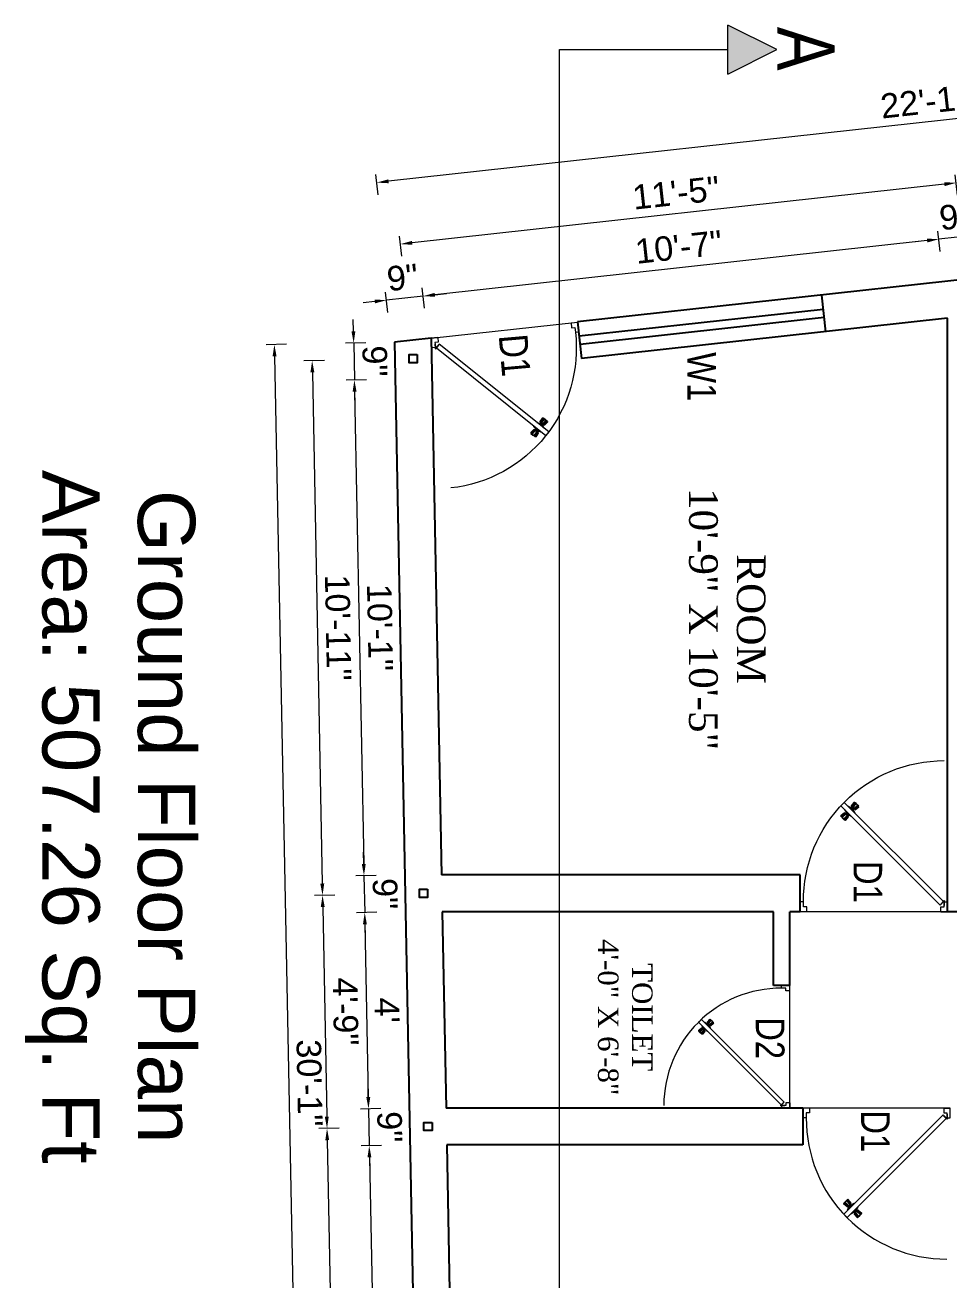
# Model space of a CAD drawing. Header units: inches. Extents: x 392906 to 410488, y -52747 to -40742.
# Drawn here: x 401316.6 to 401542.3, y -50932.5 to -50625.8 of the extents above; entities that cross this region are included whole.
import ezdxf

# ---------------------------------------------------------------- set-up
doc = ezdxf.new("R2010")
doc.units = ezdxf.units.IN
doc.header["$LTSCALE"] = 2
doc.header["$MEASUREMENT"] = 0
doc.header["$PDMODE"] = 34
doc.layers.get('0').update_dxf_attribs({"linetype": 'CONTINUOUS'})
doc.layers.get('DEFPOINTS').update_dxf_attribs({"color": 141, "linetype": 'CONTINUOUS'})
for name, color, linetype, lineweight in [('DOOR & WIN', 1, 'CONTINUOUS', 25), ('PUERTAS', 7, 'CONTINUOUS', 9), ('steps', 253, 'CONTINUOUS', 20)]:
    doc.layers.add(name, color=color, linetype=linetype, lineweight=lineweight)
doc.styles.add('Lettring Text', font='arial.ttf')
doc.styles.get("Standard").update_dxf_attribs({"font": 'ARIALN.TTF'})
doc.dimstyles.new('Copy of Standard', dxfattribs={"dimtxt": 6, "dimasz": 2.875, "dimexe": 2, "dimexo": 4, "dimgap": 2, "dimtad": 1, "dimdec": 0, "dimrnd": 1, "dimzin": 0, "dimdsep": 46, "dimlunit": 4, "dimtxsty": 'Lettring Text', "dimcen": 0.1, "dimclrd": 7, "dimclre": 7, "dimclrt": 7, "dimazin": 0, "dimtfac": 0.645, "dimtdec": 0, "dimtmove": 1, "dimatfit": 0, "dimfxl": 3, "dimfxlon": 1, "dimtfillclr": 256, "dimtolj": 1, "dimtzin": 0, "dimlwd": -1, "dimlwe": -1, "dimarcsym": 2})

# ---------------------------------------------------------------- blocks, each defined once
blk = doc.blocks.new('3ft')
at = {"layer": 'PUERTAS', "color": 6}
for p, q in [((1.01, 2.52), (25.23, 26.74)), ((26.05, 25.92), (1.77, 1.64)), ((26.05, 25.92), (25.23, 26.74)), ((0, 2.4), (0, 0)), ((0.72, 2.4), (0, 2.4)), ((1.6, 0), (0, 0)), ((0.72, 1.52), (0.72, 2.44)), ((0.8, 1.52), (0.72, 1.52)), ((0.8, 1.52), (0.8, 2.41)), ((0.8, 1.2), (0.8, 1.52)), ((1.6, 1.2), (0.8, 1.2)), ((1.57, 1.84), (0.94, 2.47)), ((1.63, 1.89), (0.97, 2.55)), ((1.63, 1.89), (1.57, 1.84)), ((1.77, 1.64), (1.57, 1.84)), ((1.6, 0), (1.6, 1.2)), ((34.4, 0), (34.4, 1.2)), ((34.4, 1.2), (35.2, 1.2)), ((34.4, 0), (36, 0)), ((35.2, 1.2), (35.2, 2.4)), ((35.2, 2.4), (36, 2.4)), ((36, 0), (36, 2.4))]:
    blk.add_line(p, q, dxfattribs=at)
at = {"layer": 'PUERTAS', "color": 8}
for p, q in [((22.57, 24.94), (21.65, 25.68)), ((22.63, 24.99), (21.69, 25.75)), ((22.74, 25.1), (21.84, 25.9)), ((22.13, 26.28), (21.98, 26.13)), ((22.88, 25.24), (22.01, 26.06)), ((22.13, 26.28), (22.27, 26.42)), ((22.29, 26.41), (22.27, 26.42)), ((23.16, 25.52), (22.34, 26.39)), ((23.3, 25.66), (22.5, 26.56)), ((23.41, 25.77), (22.65, 26.71)), ((22.69, 24.32), (23.02, 24.83)), ((23.46, 25.83), (22.72, 26.75)), ((22.95, 24.96), (22.84, 25.07)), ((22.98, 24.99), (22.86, 25.1)), ((23.03, 25.04), (22.91, 25.15)), ((22.91, 24.53), (23.1, 24.91)), ((23.11, 25.12), (22.99, 25.23)), ((23.13, 24.76), (23.18, 24.99)), ((23.28, 25.3), (23.17, 25.41)), ((23.36, 25.37), (23.25, 25.49)), ((23.31, 24.94), (23.28, 25.08)), ((23.41, 25.43), (23.3, 25.54)), ((23.46, 25.09), (23.32, 25.13)), ((23.44, 25.45), (23.33, 25.56)), ((23.64, 25.27), (23.41, 25.22)), ((23.87, 25.49), (23.49, 25.3)), ((24.08, 25.71), (23.57, 25.38)), ((24.8, 24.56), (24.61, 24.18)), ((25.02, 24.77), (24.68, 24.26)), ((23.63, 23.38), (24.14, 23.72)), ((23.84, 23.6), (24.22, 23.79)), ((24.07, 23.82), (24.3, 23.88)), ((24.25, 24), (24.39, 23.97)), ((24.25, 23.26), (24.99, 22.34)), ((24.27, 23.64), (24.38, 23.53)), ((24.3, 23.67), (24.41, 23.56)), ((24.3, 23.32), (25.06, 22.38)), ((24.35, 23.72), (24.46, 23.61)), ((24.4, 24.15), (24.43, 24.01)), ((24.41, 23.43), (25.2, 22.53)), ((24.43, 23.8), (24.54, 23.69)), ((24.58, 24.33), (24.52, 24.1)), ((24.55, 23.57), (25.37, 22.7)), ((24.6, 23.97), (24.72, 23.86)), ((24.68, 24.05), (24.79, 23.94)), ((24.73, 24.1), (24.85, 23.99)), ((24.76, 24.13), (24.87, 24.02)), ((24.83, 23.85), (25.7, 23.03)), ((24.97, 23.99), (25.87, 23.2)), ((25.08, 24.1), (26.02, 23.34)), ((25.14, 24.15), (26.06, 23.41)), ((25.58, 22.82), (25.43, 22.67)), ((25.58, 22.82), (25.73, 22.97)), ((25.72, 22.98), (25.73, 22.97)), ((0, 0), (36, 0))]:
    blk.add_line(p, q, dxfattribs=at)
at = {"layer": 'PUERTAS', "color": 1}
for p, q in [((21.67, 25.73), (22.17, 26.23)), ((22.49, 24.95), (21.67, 25.61)), ((21.7, 25.82), (22.14, 26.26)), ((21.73, 25.79), (21.7, 25.82)), ((22.58, 26.7), (22.14, 26.26)), ((22.67, 26.73), (22.17, 26.23)), ((22.61, 26.67), (22.58, 26.7)), ((22.6, 24.96), (23.02, 25.38)), ((22.61, 24.25), (22.92, 24.72)), ((22.7, 25.07), (22.71, 25.06)), ((23.45, 25.91), (22.79, 26.73)), ((22.82, 25.06), (23.08, 25.32)), ((22.94, 24.95), (22.83, 25.07)), ((22.92, 24.72), (22.92, 24.72)), ((22.93, 24.94), (23.19, 25.21)), ((22.93, 24.84), (22.93, 24.83)), ((23.44, 25.81), (23.02, 25.38)), ((23.34, 25.58), (23.08, 25.32)), ((23.46, 25.47), (23.19, 25.21)), ((23.33, 25.7), (23.34, 25.69)), ((23.45, 25.46), (23.33, 25.57)), ((23.57, 25.47), (23.57, 25.47)), ((24.15, 25.79), (23.68, 25.48)), ((23.68, 25.48), (23.68, 25.48)), ((24.27, 25.78), (24.26, 25.79)), ((25.1, 24.84), (24.79, 24.38)), ((25.09, 24.96), (25.1, 24.95)), ((22.62, 24.13), (22.61, 24.14)), ((23.44, 23.31), (23.45, 23.3)), ((23.56, 23.3), (24.03, 23.61)), ((24.03, 23.61), (24.03, 23.62)), ((24.14, 23.62), (24.14, 23.62)), ((24.25, 23.62), (24.51, 23.89)), ((24.26, 23.29), (24.69, 23.71)), ((24.26, 23.63), (24.37, 23.52)), ((24.26, 23.18), (24.92, 22.37)), ((24.37, 23.52), (24.63, 23.77)), ((24.37, 23.4), (24.37, 23.4)), ((24.78, 24.15), (24.51, 23.89)), ((24.89, 24.03), (24.63, 23.77)), ((25.11, 24.14), (24.69, 23.71)), ((24.77, 24.14), (24.88, 24.03)), ((24.79, 24.38), (24.78, 24.37)), ((24.78, 24.26), (24.78, 24.26)), ((25, 24.03), (25, 24.03)), ((25.04, 22.36), (25.54, 22.86)), ((25.1, 22.42), (25.13, 22.39)), ((25.13, 22.39), (25.57, 22.83)), ((25.22, 24.14), (26.03, 23.48)), ((26.04, 23.37), (25.54, 22.86)), ((26.01, 23.27), (25.57, 22.83)), ((25.98, 23.3), (26.01, 23.27))]:
    blk.add_line(p, q, dxfattribs=at)
at = {"layer": 'PUERTAS', "color": 2}
for p, q in [((21.99, 26.11), (21.98, 26.13)), ((25.42, 22.68), (25.43, 22.67))]:
    blk.add_line(p, q, dxfattribs=at)
at = {"layer": 'PUERTAS', "color": 6}
for radius in [0.155, 0.0752]:
    blk.add_circle((0.82, 2.56), radius, dxfattribs=at)
blk.add_arc((0.82, 2.56), 34.38, 359.7285, 90.0333, dxfattribs=at)
at = {"layer": 'PUERTAS', "color": 1}
for centre, start, end in [((22.54, 25.01), 231.0764, 315), ((22.73, 26.68), 38.9236, 135), ((22.77, 25.12), 225, 315), ((22.99, 24.89), 135, 219.7428), ((22.87, 24.78), 315, 39.7428), ((23.28, 25.63), 315, 45), ((23.39, 25.86), 315, 38.9236), ((23.51, 25.41), 50.2572, 135), ((23.62, 25.53), 230.2572, 315), ((24.2, 25.73), 45, 135), ((25.04, 24.89), 315, 45), ((22.67, 24.2), 135, 225), ((23.51, 23.36), 225, 315), ((24.09, 23.56), 50.2572, 135), ((24.2, 23.68), 230.2572, 315), ((24.32, 23.23), 135, 218.9236), ((24.42, 23.46), 135, 225), ((24.84, 24.31), 135, 219.7428), ((24.72, 24.21), 315, 39.7428), ((24.94, 23.98), 45, 135), ((24.98, 22.42), 218.9236, 315), ((25.17, 24.08), 51.0764, 135), ((25.98, 23.42), 315, 51.0764)]:
    blk.add_arc(centre, 0.08, start, end, dxfattribs=at)
blk = doc.blocks.new('*U199')
at = {"color": 3, "xscale": -1}
blk.add_blockref('3ft', (42, 0), dxfattribs=at)
blk = doc.blocks.new('2ft6in')
at = {"layer": 'PUERTAS', "color": 2}
for p, q in [((0.84, 2.1), (21.02, 22.28)), ((21.71, 21.6), (1.47, 1.37)), ((18.33, 21.76), (18.31, 21.77)), ((21.71, 21.6), (21.02, 22.28)), ((21.18, 18.9), (21.2, 18.89)), ((0, 2), (0, 0)), ((0.6, 2), (0, 2)), ((1.33, 0), (0, 0)), ((0.6, 1.26), (0.6, 2.04)), ((0.67, 1.26), (0.6, 1.26)), ((0.67, 1.26), (0.67, 2.01)), ((0.67, 1), (0.67, 1.26)), ((1.33, 1), (0.67, 1)), ((1.31, 1.53), (0.79, 2.06)), ((1.36, 1.58), (0.81, 2.12)), ((1.36, 1.58), (1.31, 1.53)), ((1.47, 1.37), (1.31, 1.53)), ((1.33, 0), (1.33, 1)), ((28.67, 0), (28.67, 1)), ((28.67, 1), (29.33, 1)), ((28.67, 0), (30, 0)), ((29.33, 1), (29.33, 2)), ((29.33, 2), (30, 2)), ((30, 0), (30, 2))]:
    blk.add_line(p, q, dxfattribs=at)
at = {"layer": 'PUERTAS', "color": 1}
for p, q in [((18.06, 21.44), (18.48, 21.86)), ((18.08, 21.51), (18.45, 21.88)), ((18.11, 21.49), (18.08, 21.51)), ((18.82, 22.25), (18.45, 21.88)), ((18.9, 22.28), (18.48, 21.86)), ((18.84, 22.23), (18.82, 22.25)), ((19.54, 21.59), (18.99, 22.27)), ((19.54, 21.5), (19.18, 21.15)), ((20.12, 21.49), (19.74, 21.24)), ((20.22, 21.48), (20.22, 21.49)), ((18.74, 20.79), (18.06, 21.34)), ((18.83, 20.8), (19.18, 21.15)), ((18.84, 20.21), (19.1, 20.6)), ((18.85, 20.11), (18.84, 20.12)), ((18.92, 20.89), (18.93, 20.88)), ((19.02, 20.88), (19.24, 21.1)), ((19.12, 20.8), (19.03, 20.89)), ((19.1, 20.7), (19.11, 20.69)), ((19.1, 20.6), (19.1, 20.6)), ((19.11, 20.79), (19.33, 21.01)), ((19.45, 21.31), (19.24, 21.1)), ((19.55, 21.22), (19.33, 21.01)), ((19.45, 21.41), (19.45, 21.41)), ((19.54, 21.22), (19.45, 21.31)), ((19.53, 19.43), (19.54, 19.42)), ((19.64, 21.23), (19.64, 21.23)), ((19.64, 19.42), (20.02, 19.67)), ((19.74, 21.24), (19.73, 21.23)), ((20.02, 19.67), (20.03, 19.68)), ((20.12, 19.68), (20.12, 19.68)), ((20.21, 19.69), (20.43, 19.9)), ((20.22, 19.41), (20.57, 19.76)), ((20.22, 19.69), (20.31, 19.6)), ((20.22, 19.32), (20.76, 18.64)), ((20.31, 19.6), (20.52, 19.81)), ((20.31, 19.5), (20.31, 19.5)), ((20.65, 20.12), (20.43, 19.9)), ((20.74, 20.03), (20.52, 19.81)), ((20.93, 20.11), (20.57, 19.76)), ((20.64, 20.11), (20.73, 20.02)), ((20.66, 20.31), (20.65, 20.31)), ((20.65, 20.21), (20.65, 20.22)), ((20.91, 20.7), (20.66, 20.31)), ((20.84, 20.02), (20.83, 20.03)), ((20.86, 18.63), (21.28, 19.05)), ((20.91, 20.8), (20.91, 20.79)), ((20.91, 18.68), (20.94, 18.66)), ((20.94, 18.66), (21.31, 19.03)), ((21.02, 20.12), (21.7, 19.57)), ((21.7, 19.47), (21.28, 19.05)), ((21.67, 19.4), (21.31, 19.03)), ((21.65, 19.42), (21.67, 19.4))]:
    blk.add_line(p, q, dxfattribs=at)
at = {"layer": 'PUERTAS', "color": 8}
for p, q in [((18.95, 20.92), (18.2, 21.58)), ((18.44, 21.9), (18.31, 21.77)), ((19.07, 21.03), (18.34, 21.72)), ((18.44, 21.9), (18.56, 22.02)), ((18.58, 22.01), (18.56, 22.02)), ((19.3, 21.26), (18.61, 22)), ((19.42, 21.38), (18.75, 22.14)), ((19.51, 21.48), (18.88, 22.26)), ((19.55, 21.53), (18.93, 22.3)), ((18.81, 20.78), (18.04, 21.4)), ((18.86, 20.83), (18.08, 21.46)), ((18.91, 20.27), (19.19, 20.69)), ((19.13, 20.8), (19.03, 20.9)), ((19.15, 20.82), (19.05, 20.92)), ((19.09, 20.44), (19.25, 20.76)), ((19.19, 20.87), (19.1, 20.96)), ((19.25, 20.93), (19.16, 21.02)), ((19.28, 20.63), (19.32, 20.83)), ((19.4, 21.08), (19.31, 21.17)), ((19.47, 21.15), (19.38, 21.24)), ((19.43, 20.78), (19.4, 20.9)), ((19.51, 21.19), (19.42, 21.28)), ((19.55, 20.91), (19.43, 20.94)), ((19.53, 21.21), (19.44, 21.3)), ((19.7, 21.06), (19.51, 21.01)), ((19.89, 21.24), (19.58, 21.08)), ((20.07, 21.42), (19.64, 21.15)), ((19.69, 19.49), (20.12, 19.76)), ((19.87, 19.67), (20.18, 19.83)), ((20.06, 19.85), (20.25, 19.9)), ((20.21, 20), (20.33, 19.97)), ((20.21, 19.38), (20.83, 18.61)), ((20.23, 19.7), (20.32, 19.61)), ((20.25, 19.72), (20.34, 19.63)), ((20.25, 19.43), (20.88, 18.65)), ((20.29, 19.76), (20.38, 19.67)), ((20.33, 20.13), (20.36, 20.01)), ((20.34, 19.53), (21, 18.77)), ((20.36, 19.83), (20.45, 19.74)), ((20.48, 20.28), (20.44, 20.08)), ((20.46, 19.64), (21.14, 18.91)), ((20.5, 19.98), (20.6, 19.89)), ((20.67, 20.47), (20.51, 20.15)), ((20.85, 20.64), (20.57, 20.22)), ((20.57, 20.04), (20.66, 19.95)), ((20.61, 20.09), (20.7, 19.99)), ((20.63, 20.11), (20.72, 20.01)), ((20.69, 19.87), (21.42, 19.19)), ((20.81, 19.99), (21.56, 19.33)), ((20.9, 20.08), (21.68, 19.45)), ((20.95, 20.13), (21.72, 19.51)), ((21.32, 19.01), (21.2, 18.89)), ((21.32, 19.01), (21.44, 19.14)), ((21.43, 19.15), (21.44, 19.14)), ((0, 0), (30, 0))]:
    blk.add_line(p, q, dxfattribs=at)
at = {"layer": 'PUERTAS', "color": 2}
for radius in [0.129, 0.0627]:
    blk.add_circle((0.68, 2.14), radius, dxfattribs=at)
at = {"layer": 'PUERTAS', "color": 8}
blk.add_arc((0.68, 2.14), 28.65, 359.7285, 90.0333, dxfattribs=at)
at = {"layer": 'PUERTAS', "color": 1}
for centre, start, end in [((18.94, 22.23), 38.9236, 135), ((19.49, 21.55), 315, 38.9236), ((20.17, 21.44), 45, 135), ((18.78, 20.84), 231.0764, 315), ((18.89, 20.16), 135, 225), ((18.97, 20.93), 225, 315), ((19.16, 20.74), 135, 219.7428), ((19.06, 20.65), 315, 39.7428), ((19.4, 21.36), 315, 45), ((19.59, 19.47), 225, 315), ((19.6, 21.18), 50.2572, 135), ((19.68, 21.28), 230.2572, 315), ((20.07, 19.63), 50.2572, 135), ((20.16, 19.73), 230.2572, 315), ((20.27, 19.36), 135, 218.9236), ((20.35, 19.55), 135, 225), ((20.7, 20.26), 135, 219.7428), ((20.6, 20.17), 315, 39.7428), ((20.78, 19.98), 45, 135), ((20.82, 18.68), 218.9236, 315), ((20.87, 20.75), 315, 45), ((20.98, 20.07), 51.0764, 135), ((21.65, 19.52), 315, 51.0764)]:
    blk.add_arc(centre, 0.0667, start, end, dxfattribs=at)
blk = doc.blocks.new('*U202')
at = {"color": 3}
blk.add_blockref('2ft6in', (0, 0), dxfattribs=at)
blk = doc.blocks.new('*D1135')
at = {"layer": 'DEFPOINTS', "color": 0, "ltscale": 0.5, "transparency": 16777216}
for p in [(401539.87, -50678.11), (401542, -50697.42), (401551, -50696.43)]:
    blk.add_point(p, dxfattribs=at)
at = {"layer": 'steps', "color": 7, "ltscale": 0.5, "transparency": 16777216}
for p, q in [((401540.2, -50681.1), (401539.65, -50676.13)), ((401548.87, -50677.12), (401539.87, -50678.11)), ((401549.2, -50680.1), (401548.65, -50675.13)), ((401551.73, -50676.81), (401554.59, -50676.49)), ((401537.02, -50678.43), (401534.16, -50678.74))]:
    blk.add_line(p, q, dxfattribs=at)
for points in [[(401551.68, -50676.33), (401551.78, -50677.28), (401548.87, -50677.12)], [(401536.96, -50677.95), (401537.07, -50678.91), (401539.87, -50678.11)]]:
    blk.add_solid(points, dxfattribs=at)
at = {"layer": 'steps', "color": 7, "ltscale": 0.5, "transparency": 16777216, "insert": (401543.82, -50672.58), "char_height": 6, "attachment_point": 5, "rotation": 6.296, "style": 'Lettring Text'}
blk.add_mtext('\\A1;9"', dxfattribs=at)
blk = doc.blocks.new('*D1136')
at = {"layer": 'DEFPOINTS', "color": 0, "ltscale": 0.5, "transparency": 16777216}
for p in [(401413.86, -50692.02), (401542, -50697.42), (401415.99, -50711.33)]:
    blk.add_point(p, dxfattribs=at)
at = {"layer": 'steps', "color": 7, "ltscale": 0.5, "transparency": 16777216}
for p, q in [((401540.2, -50681.1), (401539.65, -50676.13)), ((401537.02, -50678.43), (401416.72, -50691.7)), ((401414.19, -50695), (401413.64, -50690.03))]:
    blk.add_line(p, q, dxfattribs=at)
for points in [[(401536.96, -50677.95), (401537.07, -50678.91), (401539.87, -50678.11)], [(401416.67, -50691.22), (401416.77, -50692.18), (401413.86, -50692.02)]]:
    blk.add_solid(points, dxfattribs=at)
at = {"layer": 'steps', "color": 7, "ltscale": 0.5, "transparency": 16777216, "insert": (401476.31, -50680.03), "char_height": 6, "attachment_point": 5, "rotation": 6.296, "style": 'Lettring Text'}
blk.add_mtext('\\A1;10\'-7"', dxfattribs=at)
blk = doc.blocks.new('*D1137')
at = {"layer": 'DEFPOINTS', "color": 0, "ltscale": 0.5, "transparency": 16777216}
for p in [(401404.88, -50693.01), (401407.01, -50712.32), (401415.99, -50711.33)]:
    blk.add_point(p, dxfattribs=at)
at = {"layer": 'steps', "color": 7, "ltscale": 0.5, "transparency": 16777216}
for p, q in [((401405.21, -50695.99), (401404.66, -50691.02)), ((401413.86, -50692.02), (401404.88, -50693.01)), ((401414.19, -50695), (401413.64, -50690.03)), ((401416.72, -50691.7), (401419.58, -50691.39)), ((401402.02, -50693.32), (401399.17, -50693.64))]:
    blk.add_line(p, q, dxfattribs=at)
for points in [[(401416.67, -50691.22), (401416.77, -50692.18), (401413.86, -50692.02)], [(401401.97, -50692.85), (401402.08, -50693.8), (401404.88, -50693.01)]]:
    blk.add_solid(points, dxfattribs=at)
at = {"layer": 'steps', "color": 7, "ltscale": 0.5, "transparency": 16777216, "insert": (401408.82, -50687.48), "char_height": 6, "attachment_point": 5, "rotation": 6.296, "style": 'Lettring Text'}
blk.add_mtext('\\A1;9"', dxfattribs=at)
blk = doc.blocks.new('*D1139')
at = {"layer": 'DEFPOINTS', "color": 0, "ltscale": 0.5, "transparency": 16777216}
for p in [(401408.33, -50679.3), (401547.18, -50692.33), (401411.41, -50707.31)]:
    blk.add_point(p, dxfattribs=at)
at = {"layer": 'steps', "color": 7, "ltscale": 0.5, "transparency": 16777216}
for p, q in [((401541.24, -50664.64), (401411.18, -50678.99)), ((401544.42, -50667.31), (401543.87, -50662.34)), ((401408.65, -50682.29), (401408.11, -50677.32))]:
    blk.add_line(p, q, dxfattribs=at)
for points in [[(401541.18, -50664.16), (401541.29, -50665.12), (401544.09, -50664.32)], [(401411.13, -50678.51), (401411.24, -50679.46), (401408.33, -50679.3)]]:
    blk.add_solid(points, dxfattribs=at)
at = {"layer": 'steps', "color": 7, "ltscale": 0.5, "transparency": 16777216, "insert": (401475.65, -50666.78), "char_height": 6, "attachment_point": 5, "rotation": 6.296, "style": 'Lettring Text'}
blk.add_mtext('\\A1;11\'-5"', dxfattribs=at)
blk = doc.blocks.new('*D1140')
at = {"layer": 'DEFPOINTS', "color": 0, "ltscale": 0.5, "transparency": 16777216}
for p in [(401402.53, -50664.26), (401680, -50673.14), (401406.84, -50703.28)]:
    blk.add_point(p, dxfattribs=at)
at = {"layer": 'steps', "color": 7, "ltscale": 0.5, "transparency": 16777216}
for p, q in [((401672.84, -50634.44), (401405.39, -50663.94)), ((401676.03, -50637.1), (401675.48, -50632.13)), ((401402.86, -50667.24), (401402.31, -50662.27))]:
    blk.add_line(p, q, dxfattribs=at)
for points in [[(401672.79, -50633.96), (401672.89, -50634.91), (401675.7, -50634.12)], [(401405.34, -50663.47), (401405.44, -50664.42), (401402.53, -50664.26)]]:
    blk.add_solid(points, dxfattribs=at)
at = {"layer": 'steps', "color": 7, "ltscale": 0.5, "transparency": 16777216, "insert": (401538.57, -50644.21), "char_height": 6, "attachment_point": 5, "rotation": 6.296, "style": 'Lettring Text'}
blk.add_mtext('\\A1;22\'-11"', dxfattribs=at)
blk = doc.blocks.new('*D1141')
at = {"layer": 'DEFPOINTS', "color": 0, "ltscale": 0.5, "transparency": 16777216}
for p in [(401406.84, -50703.28), (401397.05, -50712.51), (401407.01, -50712.32)]:
    blk.add_point(p, dxfattribs=at)
at = {"layer": 'steps', "color": 7, "ltscale": 0.5, "transparency": 16777216}
for p, q in [((401396.82, -50700.6), (401396.77, -50697.73)), ((401399.88, -50703.42), (401394.88, -50703.52)), ((401396.88, -50703.48), (401397.05, -50712.51)), ((401400.05, -50712.45), (401395.05, -50712.55)), ((401397.11, -50715.39), (401397.16, -50718.26))]:
    blk.add_line(p, q, dxfattribs=at)
for points in [[(401397.3, -50700.59), (401396.34, -50700.61), (401396.88, -50703.48)], [(401397.59, -50715.38), (401396.63, -50715.4), (401397.05, -50712.51)]]:
    blk.add_solid(points, dxfattribs=at)
at = {"layer": 'steps', "color": 7, "ltscale": 0.5, "transparency": 16777216, "insert": (401402.03, -50707.9), "char_height": 6, "attachment_point": 5, "rotation": 271.1097, "style": 'Lettring Text'}
blk.add_mtext('\\A1;9"', dxfattribs=at)
blk = doc.blocks.new('*D1142')
at = {"layer": 'DEFPOINTS', "color": 0, "ltscale": 0.5, "transparency": 16777216}
for p in [(401407.01, -50712.32), (401399.4, -50833.72), (401409.36, -50833.53)]:
    blk.add_point(p, dxfattribs=at)
at = {"layer": 'steps', "color": 7, "ltscale": 0.5, "transparency": 16777216}
for p, q in [((401400.05, -50712.45), (401395.05, -50712.55)), ((401397.11, -50715.39), (401399.35, -50830.85)), ((401402.4, -50833.66), (401397.4, -50833.76))]:
    blk.add_line(p, q, dxfattribs=at)
for points in [[(401397.59, -50715.38), (401396.63, -50715.4), (401397.05, -50712.51)], [(401399.82, -50830.84), (401398.87, -50830.86), (401399.4, -50833.72)]]:
    blk.add_solid(points, dxfattribs=at)
at = {"layer": 'steps', "color": 7, "ltscale": 0.5, "transparency": 16777216, "insert": (401403.29, -50773.02), "char_height": 6, "attachment_point": 5, "rotation": 271.1097, "style": 'Lettring Text'}
blk.add_mtext('\\A1;10\'-1"', dxfattribs=at)
blk = doc.blocks.new('*D1143')
at = {"layer": 'DEFPOINTS', "color": 0, "ltscale": 0.5, "transparency": 16777216}
for p in [(401409.36, -50833.53), (401399.58, -50842.72), (401409.53, -50842.53)]:
    blk.add_point(p, dxfattribs=at)
at = {"layer": 'steps', "color": 7, "ltscale": 0.5, "transparency": 16777216}
for p, q in [((401399.35, -50830.85), (401399.29, -50827.97)), ((401402.4, -50833.66), (401397.4, -50833.76)), ((401399.4, -50833.72), (401399.58, -50842.72)), ((401402.58, -50842.66), (401397.58, -50842.76)), ((401399.63, -50845.6), (401399.69, -50848.47))]:
    blk.add_line(p, q, dxfattribs=at)
for points in [[(401399.82, -50830.84), (401398.87, -50830.86), (401399.4, -50833.72)], [(401400.11, -50845.59), (401399.15, -50845.6), (401399.58, -50842.72)]]:
    blk.add_solid(points, dxfattribs=at)
at = {"layer": 'steps', "color": 7, "ltscale": 0.5, "transparency": 16777216, "insert": (401404.55, -50838.12), "char_height": 6, "attachment_point": 5, "rotation": 271.1097, "style": 'Lettring Text'}
blk.add_mtext('\\A1;9"', dxfattribs=at)
blk = doc.blocks.new('*D1144')
at = {"layer": 'DEFPOINTS', "color": 0, "ltscale": 0.5, "transparency": 16777216}
for p in [(401409.53, -50842.53), (401400.51, -50890.72), (401410.46, -50890.53)]:
    blk.add_point(p, dxfattribs=at)
at = {"layer": 'steps', "color": 7, "ltscale": 0.5, "transparency": 16777216}
for p, q in [((401402.58, -50842.66), (401397.58, -50842.76)), ((401399.63, -50845.6), (401400.45, -50887.85)), ((401403.5, -50890.66), (401398.51, -50890.76))]:
    blk.add_line(p, q, dxfattribs=at)
for points in [[(401400.11, -50845.59), (401399.15, -50845.6), (401399.58, -50842.72)], [(401400.93, -50887.84), (401399.97, -50887.86), (401400.51, -50890.72)]]:
    blk.add_solid(points, dxfattribs=at)
at = {"layer": 'steps', "color": 7, "ltscale": 0.5, "transparency": 16777216, "insert": (401405.04, -50866.62), "char_height": 6, "attachment_point": 5, "rotation": 271.1097, "style": 'Lettring Text'}
blk.add_mtext("\\A1;4'", dxfattribs=at)
blk = doc.blocks.new('*D1145')
at = {"layer": 'DEFPOINTS', "color": 0, "ltscale": 0.5, "transparency": 16777216}
for p in [(401410.46, -50890.53), (401400.68, -50899.72), (401410.64, -50899.53)]:
    blk.add_point(p, dxfattribs=at)
at = {"layer": 'steps', "color": 7, "ltscale": 0.5, "transparency": 16777216}
for p, q in [((401400.45, -50887.85), (401400.39, -50884.97)), ((401403.5, -50890.66), (401398.51, -50890.76)), ((401400.51, -50890.72), (401400.68, -50899.72)), ((401403.68, -50899.66), (401398.68, -50899.76)), ((401400.74, -50902.6), (401400.79, -50905.47))]:
    blk.add_line(p, q, dxfattribs=at)
for points in [[(401400.93, -50887.84), (401399.97, -50887.86), (401400.51, -50890.72)], [(401401.21, -50902.59), (401400.26, -50902.6), (401400.68, -50899.72)]]:
    blk.add_solid(points, dxfattribs=at)
at = {"layer": 'steps', "color": 7, "ltscale": 0.5, "transparency": 16777216, "insert": (401405.66, -50895.12), "char_height": 6, "attachment_point": 5, "rotation": 271.1097, "style": 'Lettring Text'}
blk.add_mtext('\\A1;9"', dxfattribs=at)
blk = doc.blocks.new('*D1146')
at = {"layer": 'DEFPOINTS', "color": 0, "ltscale": 0.5, "transparency": 16777216}
for p in [(401410.64, -50899.53), (401403.7, -51055.72), (401413.66, -51055.53)]:
    blk.add_point(p, dxfattribs=at)
at = {"layer": 'steps', "color": 7, "ltscale": 0.5, "transparency": 16777216}
for p, q in [((401403.68, -50899.66), (401398.68, -50899.76)), ((401400.74, -50902.6), (401403.65, -51052.85)), ((401406.7, -51055.66), (401401.7, -51055.76))]:
    blk.add_line(p, q, dxfattribs=at)
for points in [[(401401.21, -50902.59), (401400.26, -50902.6), (401400.68, -50899.72)], [(401404.12, -51052.84), (401403.17, -51052.86), (401403.7, -51055.72)]]:
    blk.add_solid(points, dxfattribs=at)
at = {"layer": 'steps', "color": 7, "ltscale": 0.5, "transparency": 16777216, "insert": (401407.26, -50977.62), "char_height": 6, "attachment_point": 5, "rotation": 271.1097, "style": 'Lettring Text'}
blk.add_mtext("\\A1;13'", dxfattribs=at)
blk = doc.blocks.new('*D1148')
at = {"layer": 'DEFPOINTS', "color": 0, "ltscale": 0.5, "transparency": 16777216}
for p in [(401411.41, -50707.31), (401389.27, -50838.51), (401413.95, -50838.03)]:
    blk.add_point(p, dxfattribs=at)
at = {"layer": 'steps', "color": 7, "ltscale": 0.5, "transparency": 16777216}
for p, q in [((401389.73, -50707.73), (401384.73, -50707.82)), ((401386.79, -50710.66), (401389.21, -50835.63)), ((401392.26, -50838.45), (401387.27, -50838.54))]:
    blk.add_line(p, q, dxfattribs=at)
for points in [[(401387.27, -50710.65), (401386.31, -50710.67), (401386.73, -50707.78)], [(401389.69, -50835.62), (401388.73, -50835.64), (401389.27, -50838.51)]]:
    blk.add_solid(points, dxfattribs=at)
at = {"layer": 'steps', "color": 7, "ltscale": 0.5, "transparency": 16777216, "insert": (401393.06, -50773.05), "char_height": 6, "attachment_point": 5, "rotation": 271.1097, "style": 'Lettring Text'}
blk.add_mtext('\\A1;10\'-11"', dxfattribs=at)
blk = doc.blocks.new('*D1149')
at = {"layer": 'DEFPOINTS', "color": 0, "ltscale": 0.5, "transparency": 16777216}
for p in [(401413.95, -50838.03), (401415.05, -50895.03), (401390.37, -50895.51)]:
    blk.add_point(p, dxfattribs=at)
at = {"layer": 'steps', "color": 7, "ltscale": 0.5, "transparency": 16777216}
for p, q in [((401392.26, -50838.45), (401387.27, -50838.54)), ((401389.32, -50841.38), (401390.31, -50892.63)), ((401393.37, -50895.45), (401388.37, -50895.54))]:
    blk.add_line(p, q, dxfattribs=at)
for points in [[(401389.8, -50841.37), (401388.84, -50841.39), (401389.27, -50838.51)], [(401390.79, -50892.62), (401389.83, -50892.64), (401390.37, -50895.51)]]:
    blk.add_solid(points, dxfattribs=at)
at = {"layer": 'steps', "color": 7, "ltscale": 0.5, "transparency": 16777216, "insert": (401394.88, -50866.91), "char_height": 6, "attachment_point": 5, "rotation": 271.1097, "style": 'Lettring Text'}
blk.add_mtext('\\A1;4\'-9"', dxfattribs=at)
blk = doc.blocks.new('*D1150')
at = {"layer": 'DEFPOINTS', "color": 0, "ltscale": 0.5, "transparency": 16777216}
for p in [(401415.05, -50895.03), (401393.57, -51060.51), (401418.25, -51060.03)]:
    blk.add_point(p, dxfattribs=at)
at = {"layer": 'steps', "color": 7, "ltscale": 0.5, "transparency": 16777216}
for p, q in [((401393.37, -50895.45), (401388.37, -50895.54)), ((401390.43, -50898.38), (401393.51, -51057.63)), ((401396.56, -51060.45), (401391.57, -51060.54))]:
    blk.add_line(p, q, dxfattribs=at)
for points in [[(401390.9, -50898.37), (401389.95, -50898.39), (401390.37, -50895.51)], [(401393.99, -51057.62), (401393.03, -51057.64), (401393.57, -51060.51)]]:
    blk.add_solid(points, dxfattribs=at)
at = {"layer": 'steps', "color": 7, "ltscale": 0.5, "transparency": 16777216, "insert": (401397.03, -50977.91), "char_height": 6, "attachment_point": 5, "rotation": 271.1097, "style": 'Lettring Text'}
blk.add_mtext('\\A1;13\'-9"', dxfattribs=at)
blk = doc.blocks.new('*D1151')
at = {"layer": 'DEFPOINTS', "color": 0, "ltscale": 0.5, "transparency": 16777216}
for p in [(401406.84, -50703.28), (401384.49, -51065.1), (401413.83, -51064.53)]:
    blk.add_point(p, dxfattribs=at)
at = {"layer": 'steps', "color": 7, "ltscale": 0.5, "transparency": 16777216}
for p, q in [((401380.49, -50703.79), (401375.5, -50703.89)), ((401377.55, -50706.73), (401384.44, -51062.22)), ((401387.49, -51065.04), (401382.49, -51065.14))]:
    blk.add_line(p, q, dxfattribs=at)
for points in [[(401378.03, -50706.72), (401377.07, -50706.74), (401377.5, -50703.85)], [(401384.92, -51062.21), (401383.96, -51062.23), (401384.49, -51065.1)]]:
    blk.add_solid(points, dxfattribs=at)
at = {"layer": 'steps', "color": 7, "ltscale": 0.5, "transparency": 16777216, "insert": (401386.06, -50884.38), "char_height": 6, "attachment_point": 5, "rotation": 271.1097, "style": 'Lettring Text'}
blk.add_mtext('\\A1;30\'-1"', dxfattribs=at)

msp = doc.modelspace()

# ---------------------------------------------------------------- hatches: boundary and pattern name
at = {"linetype": 'ByBlock', "lineweight": 5}
msp.add_hatch(color=7, dxfattribs=at).paths.add_polyline_path([(401500.33, -50631.76), (401488.33, -50637.76), (401488.33, -50625.76)])

# ---------------------------------------------------------------- linework, layer by layer
at = {"color": 7, "linetype": 'ByBlock', "lineweight": 5}
for p, q in [((401488.33, -50637.76), (401488.33, -50625.76)), ((401500.33, -50631.76), (401488.33, -50625.76)), ((401447.16, -51126.08), (401447.16, -50631.76)), ((401447.16, -50631.76), (401488.33, -50631.76)), ((401488.33, -50637.76), (401500.33, -50631.76))]:
    msp.add_line(p, q, dxfattribs=at)
at = {"ltscale": 0.5}
for p, q in [((401680, -50673.14), (401451.6, -50698.34)), ((401511.24, -50691.81), (401512.22, -50700.76)), ((401511.63, -50695.29), (401451.98, -50701.82)), ((401451.6, -50698.34), (401452.58, -50707.29)), ((401511.84, -50697.28), (401452.2, -50703.81)), ((401542, -50697.42), (401452.58, -50707.29)), ((401542, -50842.53), (401542, -50697.42)), ((401415.82, -50702.29), (401406.84, -50703.28)), ((401406.84, -50703.28), (401413.83, -51064.53)), ((401415.82, -50702.29), (401418.36, -50833.53)), ((401506, -50833.53), (401418.36, -50833.53)), ((401506, -50842.53), (401506, -50833.53)), ((401418.53, -50842.53), (401419.46, -50890.53)), ((401499.46, -50842.53), (401418.53, -50842.53)), ((401499.46, -50860.55), (401499.46, -50842.53)), ((401506, -50842.53), (401503.46, -50842.53)), ((401503.46, -50860.55), (401503.46, -50842.53)), ((401551, -50842.53), (401542, -50842.53)), ((401503.46, -50860.55), (401499.46, -50860.55)), ((401506.68, -50890.53), (401419.46, -50890.53)), ((401506.68, -50890.53), (401506.68, -50899.53)), ((401419.64, -50899.53), (401422.66, -51055.53)), ((401506.68, -50899.53), (401419.64, -50899.53))]:
    msp.add_line(p, q, dxfattribs=at)
for points in [[(401412.41, -50706.31), (401412.41, -50708.31), (401410.41, -50708.31), (401410.41, -50706.31)], [(401414.95, -50837.03), (401414.95, -50839.03), (401412.95, -50839.03), (401412.95, -50837.03)], [(401416.05, -50894.03), (401416.05, -50896.03), (401414.05, -50896.03), (401414.05, -50894.03)]]:
    msp.add_lwpolyline(points, close=True, dxfattribs=at)

# ---------------------------------------------------------------- block references
at = {"layer": 'DOOR & WIN'}
for name, p, rotation in [('*U199', (401457.57, -50697.72), 186.2497281348775), ('*U202', (401503.47, -50890.55), 90)]:
    msp.add_blockref(name, p, dxfattribs=dict(at, rotation=rotation))
msp.add_blockref('*U199', (401500, -50842.53), dxfattribs=at)
at = {"layer": 'DOOR & WIN', "xscale": -1, "rotation": 180}
msp.add_blockref('*U199', (401500.68, -50890.53), dxfattribs=at)

# ---------------------------------------------------------------- texts
at = {"color": 7, "linetype": 'ByBlock', "lineweight": 5, "char_height": 14, "rotation": 270}
for s, insert, width, attachment_point in [('A', (401514.44, -50636.88), 26.5803, 3), ('{\\fArial CE|b0|i0|c238|p34;Ground Floor Plan\\PArea: \\fArial CE|b0|i0|c0|p34;507.26\\fArial CE|b0|i0|c238|p34; Sq. Ft}', (401337.37, -50819.29), 235.547, 5)]:
    msp.add_mtext(s, dxfattribs=dict(at, insert=insert, width=width, attachment_point=attachment_point))
at = {"layer": 'steps', "color": 7, "ltscale": 0.3, "char_height": 7}
for s, insert, attachment_point, rotation in [('{\\W1;D1}', (401432.76, -50706.77), 8, 275.0252), ('{\\W1;D1}', (401526.04, -50835.23), 2, 270), ('D2', (401502.16, -50873.43), 2, 270), ('{\\W1;D1}', (401527.89, -50896.2), 2, 270)]:
    msp.add_mtext_dynamic_manual_height_columns(s, width=18.6213, gutter_width=40, heights=[0], dxfattribs=dict(at, insert=insert, attachment_point=attachment_point, rotation=rotation))
at = {"layer": 'steps', "color": 7, "ltscale": 0.3, "rotation": 270}
for s, insert, char_height, width, attachment_point in [('W1', (401478.46, -50711.72), 7, 18.6213, 8), ('{\\fTimes New Roman|b0|i0|c0|p18;ROOM\\P10\'-9" X 10\'-5"}', (401497.53, -50770.98), 7, 67.6616, 2), ('{\\fTimes New Roman|b0|i0|c0|p18;TOILET\\P4\'-0" X 6\'-8"}', (401469.93, -50868.32), 5, 67.6616, 2)]:
    msp.add_mtext(s, dxfattribs=dict(at, insert=insert, char_height=char_height, width=width, attachment_point=attachment_point))

# ---------------------------------------------------------------- dimensions: what is measured, and where the dimension line sits
at = {"layer": 'steps', "ltscale": 0.5}
for p1, p2, distance, picture, middle in [((401680, -50673.14), (401406.84, -50703.28), -39.26, '*D1140', (401538.57, -50644.21)), ((401406.84, -50703.28), (401413.83, -51064.53), -29.35, '*D1151', (401386.06, -50884.38)), ((401411.41, -50707.31), (401413.95, -50838.03), -24.69, '*D1148', (401393.06, -50773.05))]:
    dim = msp.add_aligned_dim(p1=p1, p2=p2, distance=distance, dimstyle='Copy of Standard', dxfattribs=at)
    dim.commit()
    dim.dimension.update_dxf_attribs({"geometry": picture, "text_midpoint": middle})
for base, p1, p2, angle, picture, middle in [((401408.33, -50679.3), (401547.18, -50692.33), (401411.41, -50707.31), 6.296, '*D1139', (401475.65, -50666.78)), ((401413.86, -50692.02), (401542, -50697.42), (401415.99, -50711.33), 6.296, '*D1136', (401476.31, -50680.03)), ((401399.4, -50833.72), (401407.01, -50712.32), (401409.36, -50833.53), 91.1097, '*D1142', (401403.29, -50773.02)), ((401390.37, -50895.51), (401413.95, -50838.03), (401415.05, -50895.03), 91.1097, '*D1149', (401394.88, -50866.91)), ((401400.51, -50890.72), (401409.53, -50842.53), (401410.46, -50890.53), 91.1097, '*D1144', (401405.04, -50866.62)), ((401393.57, -51060.51), (401415.05, -50895.03), (401418.25, -51060.03), 91.1097, '*D1150', (401397.03, -50977.91)), ((401403.7, -51055.72), (401410.64, -50899.53), (401413.66, -51055.53), 91.1097, '*D1146', (401407.26, -50977.62))]:
    dim = msp.add_linear_dim(base=base, p1=p1, p2=p2, angle=angle, dimstyle='Copy of Standard', dxfattribs=at)
    dim.commit()
    dim.dimension.update_dxf_attribs({"geometry": picture, "text_midpoint": middle})
for base, p1, p2, angle, picture, middle, dimtype in [((401539.87, -50678.11), (401551, -50696.43), (401542, -50697.42), 6.296, '*D1135', (401544.37, -50677.62), 160), ((401404.88, -50693.01), (401415.99, -50711.33), (401407.01, -50712.32), 6.296, '*D1137', (401409.37, -50692.51), 160), ((401397.05, -50712.51), (401406.84, -50703.28), (401407.01, -50712.32), 271.1097, '*D1141', (401396.97, -50707.99), 161), ((401399.58, -50842.72), (401409.36, -50833.53), (401409.53, -50842.53), 91.1097, '*D1143', (401399.49, -50838.22), 160), ((401400.68, -50899.72), (401410.46, -50890.53), (401410.64, -50899.53), 91.1097, '*D1145', (401400.59, -50895.22), 160)]:
    dim = msp.add_linear_dim(base=base, p1=p1, p2=p2, angle=angle, dimstyle='Copy of Standard', dxfattribs=at)
    dim.commit()
    dim.dimension.update_dxf_attribs({"geometry": picture, "text_midpoint": middle, "dimtype": dimtype})

doc.saveas('drawing.dxf')
